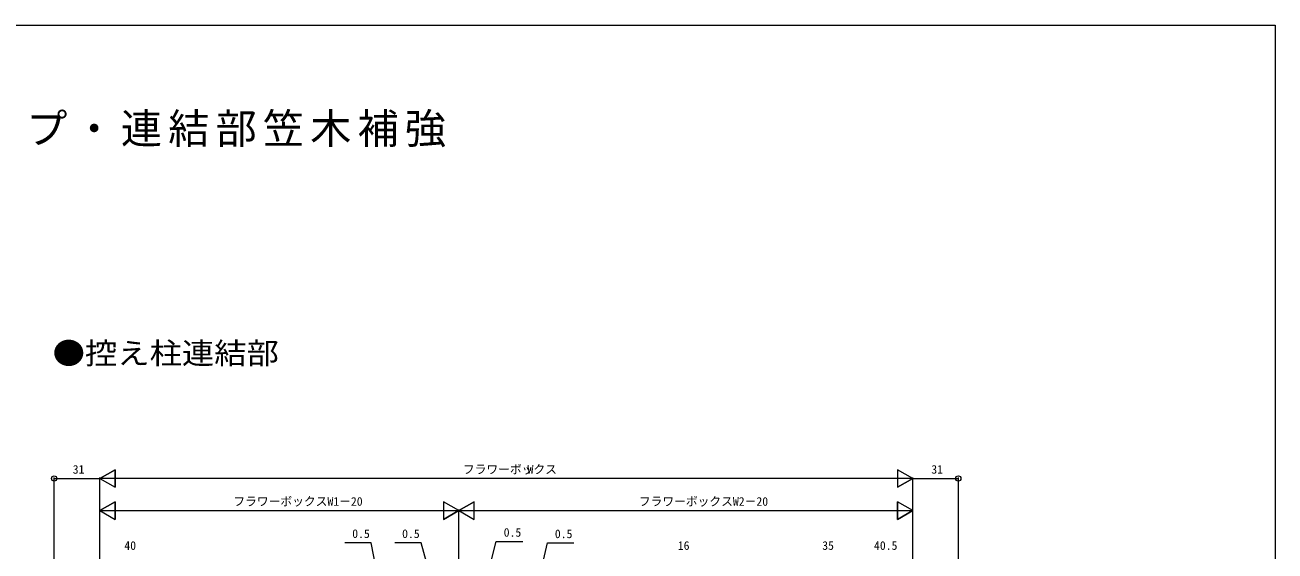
# Model space of a CAD drawing. Units: millimetres, scale not verified. Extents: x -1682 to -296, y -1188 to 1054.
# Drawn here: x -1147 to -296, y 638 to 996 of the extents above; entities that cross this region are included whole.
import ezdxf
from ezdxf.enums import TextEntityAlignment as Align

# ---------------------------------------------------------------- set-up
doc = ezdxf.new("R2010")
doc.units = ezdxf.units.MM
doc.header["$LTSCALE"] = 4
doc.layers.add('0-1_USER1', color=7, linetype='Continuous')
doc.layers.add('0-2_YKK_ZWAK', color=7, linetype='Continuous', lineweight=9)
doc.layers.add('0-4_YKK_D', color=6, linetype='Continuous', lineweight=9)
doc.styles.add('ＭＳ ゴシック', font='')
doc.styles.get('ＭＳ ゴシック').set_extended_font_data('MS Gothic')

msp = doc.modelspace()

# ---------------------------------------------------------------- linework, layer by layer
at = {"layer": '0-2_YKK_ZWAK'}
for p, q in [((-1682, 996), (-296, 996)), ((-296, 996), (-296, -1188))]:
    msp.add_line(p, q, dxfattribs=at)
at = {"layer": '0-4_YKK_D'}
for p, q in [((-1085.332, 693.642), (-1095.719, 687.645)), ((-1085.332, 681.648), (-1085.332, 693.642)), ((-552.853, 693.642), (-552.853, 681.648)), ((-542.466, 687.645), (-552.853, 693.642)), ((-552.853, 693.642), (-552.853, 681.648)), ((-542.466, 687.645), (-552.852, 693.642)), ((-1126.719, 537.134), (-1126.719, 688.394)), ((-1126.719, 687.645), (-1095.719, 687.645)), ((-1095.719, 613.916), (-1095.719, 688.394)), ((-1095.719, 687.645), (-1085.332, 681.648)), ((-1095.719, 687.645), (-1085.332, 681.648)), ((-542.466, 687.645), (-1095.719, 687.645)), ((-552.853, 681.648), (-542.466, 687.645)), ((-542.466, 687.645), (-552.852, 681.648)), ((-542.466, 614.025), (-542.466, 688.394)), ((-542.466, 612.202), (-542.466, 688.394)), ((-542.466, 687.645), (-511.466, 687.645)), ((-511.466, 537.134), (-511.466, 688.394)), ((-1085.332, 671.852), (-1095.719, 665.855)), ((-1095.719, 665.855), (-1085.332, 671.852)), ((-1095.719, 613.916), (-1095.719, 666.605)), ((-1095.719, 665.855), (-1085.332, 659.858)), ((-1095.719, 665.855), (-1085.332, 659.858)), ((-1095.719, 665.855), (-851.339, 665.855)), ((-1085.332, 659.858), (-1085.332, 671.852)), ((-1085.332, 671.852), (-1085.332, 659.858)), ((-861.726, 671.852), (-861.726, 659.858)), ((-851.339, 665.855), (-861.726, 671.852)), ((-861.726, 671.852), (-861.726, 659.858)), ((-851.339, 665.855), (-861.726, 671.852)), ((-861.726, 659.858), (-851.339, 665.855)), ((-851.339, 665.855), (-861.726, 659.858)), ((-840.952, 671.852), (-851.339, 665.855)), ((-851.339, 665.855), (-840.952, 671.852)), ((-851.339, 619.953), (-851.339, 666.605)), ((-851.339, 619.953), (-851.339, 666.605)), ((-851.339, 665.855), (-840.952, 659.858)), ((-851.339, 665.855), (-840.952, 659.858)), ((-851.339, 665.855), (-542.466, 665.855)), ((-840.952, 659.858), (-840.952, 671.852)), ((-840.952, 659.858), (-840.952, 671.852)), ((-552.853, 671.852), (-552.853, 659.858)), ((-542.466, 665.855), (-552.853, 671.852)), ((-552.853, 659.858), (-542.466, 665.855)), ((-542.465, 665.855), (-552.852, 671.852)), ((-552.852, 659.858), (-552.852, 671.852)), ((-542.465, 665.855), (-552.852, 659.858)), ((-542.466, 612.202), (-542.466, 666.605)), ((-910.937, 643.94), (-928.928, 643.94)), ((-907.105, 624.087), (-910.937, 643.94)), ((-876.994, 643.94), (-894.985, 643.94)), ((-871.598, 624.087), (-876.994, 643.94)), ((-831.105, 624.087), (-825.859, 644.789)), ((-825.859, 644.789), (-807.868, 644.789)), ((-795.649, 624.087), (-791.06, 643.829)), ((-791.06, 643.829), (-773.069, 643.829))]:
    msp.add_line(p, q, dxfattribs=at)
msp.add_lwpolyline([(-1095.719, 687.645), (-1085.332, 693.642), (-1085.332, 681.648)], dxfattribs=at)
for centre in [(-1126.719, 687.645), (-511.466, 687.645)]:
    msp.add_circle(centre, 1.8, dxfattribs=at)

# ---------------------------------------------------------------- texts
at = {"layer": '0-1_USER1', "color": 3, "style": 'ＭＳ ゴシック', "width": 1.1}
msp.add_text('●控え柱連結部', height=14.66, dxfattribs=at).set_placement((-1127.793, 761.082), align=Align.BOTTOM_LEFT)
at = {"layer": '0-1_USER1', "color": 2, "insert": (-1644.755, 912.866), "char_height": 20.53, "attachment_point": 7, "style": 'ＭＳ ゴシック'}
msp.add_mtext('\\T1.15;■フラワーボックス3FB\u3000連結タイプ・連結部笠木補強', dxfattribs=at)
at = {"layer": '0-4_YKK_D', "color": 4, "style": 'ＭＳ ゴシック'}
for s, p in [('31', (-1114.119, 689.145)), ('フラワーボックス', (-848.609, 689.145)), ('W', (-804.612, 689.145)), ('31', (-529.866, 689.145)), ('フラワーボックスW1－20', (-1004.777, 667.355)), ('フラワーボックスW2－20', (-728.875, 667.355)), ('0.5', (-923.92, 645.44)), ('0.5', (-889.977, 645.44)), ('0.5', (-820.851, 646.289)), ('0.5', (-786.052, 645.329)), ('40', (-1078.982, 637.37)), ('16', (-702.366, 637.37)), ('35', (-604.09, 637.37)), ('40.5', (-568.878, 637.37))]:
    msp.add_text(s, height=5.865, dxfattribs=at).set_placement(p, align=Align.BOTTOM_LEFT)

doc.saveas('drawing.dxf')
